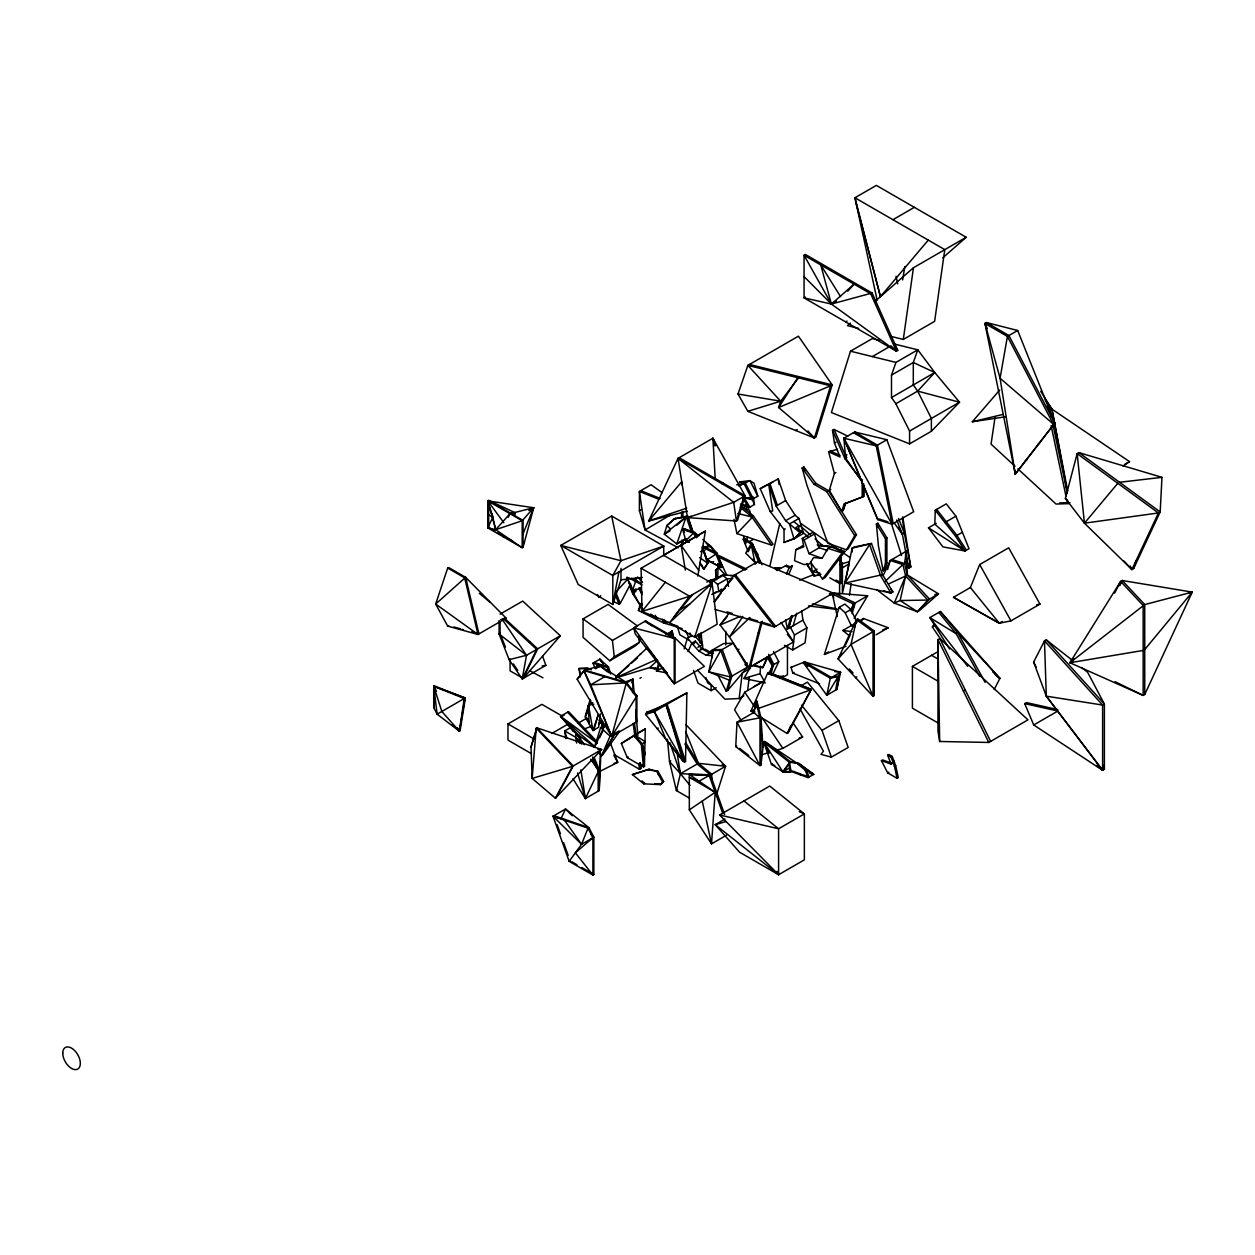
<?xml version="1.0" encoding="UTF-8"?>
<svg xmlns="http://www.w3.org/2000/svg" width="1255" height="1255" viewBox="0 0 1255 1255"><rect width="100%" height="100%" fill="white"/><g stroke="black" fill="none" stroke-linecap="round" stroke-linejoin="round"><path stroke-width="1.5" d="M647.423 711.773L645.603 714.44L684.461 762.13L685.512 761.518L686.877 692.901L651.69 711.224M935.257 510.205L934.834 524.166L965.001 550.976L969.017 548.655L955.902 516.166L946.27 503.851L935.257 510.205L955.573 536.214L965.001 550.976L942.897 546.882L928.48 527.822L936.23 523.351M572.939 778.712L585.379 798.572L599.215 790.572L600.863 754.365M598.698 723.382L602.353 721.954L602.086 727.68L602.353 721.954L599.184 720.135M760.954 765.064L760.954 717.625L736.999 722.19L759.997 765.628L759.997 718.189L753.941 712.416L755.965 701.78L756.922 701.216L760.954 717.625L763.009 747.368L760.954 765.064L759.997 765.628L735.744 746.584L736.999 722.19L754.898 711.852M1161.973 477.324L1160.185 511.946L1133.657 568.531L1131.9 569.55L1084.446 523.178L1065.37 498.408L1077.151 453.635L1078.908 452.616L1161.973 477.324L1119.554 482.281M764.499 681.371L760.075 673.668L760.514 666.123M717.719 577.049L718.189 563.856M596.596 667.676L596.815 664.303L599.859 666.75M600.345 752.404L599.215 790.572M798.619 531.1L798.964 525.798L793.772 521.468M601.961 727.571L602.353 721.954L599.027 723.868M644.443 766.381L645.29 728.873L633.665 735.587L641.368 744.482L643.454 766.946L644.443 766.381L642.34 743.917L634.654 735.022L621.351 743.478L627.296 757.628L643.454 766.946M720.747 593.929L721.296 589.019M803.137 545.517L795.795 549.768L794.556 560.718L803.953 564.577L809.679 563.887L813.554 557.549L822.135 558.287L827.971 548.357L830.653 546.819L844.897 551.463L825.178 577.457L822.496 579.01L810.683 562.256M522.755 543.478L523.053 547.243L533.72 507.742L487.803 500.902L487.803 527.884L522.19 547.729L523.476 543.478M700.604 633.697L701.812 644.207M597.066 743.148L596.156 743.682M697.576 670.217L724.982 699.192L739.148 698.517L742.254 672.962L750.333 668.288L746.568 667.284M747.666 690.203L749.219 677.418M783.23 677.088L783.34 676.225L778.022 676.476M784.438 645.29L792.627 650.012L794.446 635.03L790.477 627.359M801.616 610.526L802.918 620.158L806.902 627.845L805.067 642.827L792.627 650.012M600.314 713.875L598.572 727.335L592.956 730.567L585.081 716.825L590.211 699.412M890.438 336.262L903.302 339.43L913.467 267.723L966.209 237.273L876.366 185.395L854.937 197.772L877.12 300.023M433.728 707.569L434.434 685.889L464.962 698.109L459.377 731.226L437.132 714.189L433.728 707.569L433.728 686.297L465.401 697.874L460.099 730.802L457.244 728.182M994.98 417.774L991.058 444.129L1015.075 466.28M849.4 595.278L851.141 583.763M902.643 279.912L904.808 266.546M671.488 634.889L672.131 631.124L665.95 634.701M697.796 576.029L705.404 531.132L641.101 568.248L642.011 611.467L669.605 622.7L694.674 637.179L717.17 624.19L712.134 583.277L663.597 555.259L705.404 531.132M502.377 619.609L526.504 655.283L522.237 678.986L545.878 665.338L542.568 656.161M771.103 674.986L772.986 664.632L768.311 656.443M618.856 572.123L612.817 604.502L578.226 584.532L560.765 545.423L611.687 516.04L663.722 546.082L663.722 555.761M755.573 708.306L756.922 701.216L757.942 708.902M835.579 690.187L838.152 676.586L840.583 672.256L804.565 661.95L790.979 667.346L792.831 673.119L819.546 683.787M836.803 689.466L839.391 675.88L831.532 677.48L804.565 661.95L803.326 662.656L826.794 695.254L836.803 689.466L840.583 672.256L834.779 671.582M905.467 555.039L906.236 551.274L890.203 560.53L883.018 575.888M692.133 635.438L687.458 638.136L684.179 648.851M713.389 650.608L708.746 671.849L729.484 680.241M769.801 566.334L779.826 523.382M577.19 679.253L584.626 670.045L626.433 682.453L611.671 736.387L577.19 679.253L584.626 670.045L600.188 665.981L626.433 682.453L636.897 695.85L636.897 721.813L611.671 736.387L583.826 670.499L625.649 682.908L636.112 696.305L636.112 722.268M729.359 612.785L720.088 625.021L729.453 637.022L749.078 667.597L761.095 621.962M750.302 666.891L762.303 621.256M531.006 747.102L536.889 727.822L601.71 749.517L555.385 798.211L532.167 778.414L531.006 747.102L536.371 729.704M792.093 615.923L788.564 628.41L792.36 615.53M793.16 625.759L796.674 613.271M658.561 663.424L656.428 670.907L667.252 673.041M593.803 730.096L598.18 714.911L592.956 730.567L588.454 705.247L592.736 702.769M856.224 620.692L850.89 609.506L844.882 604.047L839.187 607.342L824.409 654.404L846.011 646.2M887.583 569.597L890.203 560.53L902.878 564.546L904.573 563.558L906.236 551.274L907.365 575.01L929.469 599.074L917.499 611.797L894.25 603.106L876.633 589.536M585.928 716.338L590.54 700.667M718.033 675.457L726.237 691.301L730.457 676.947L720.809 650.341L711.24 650.67L712.197 657.698M726.237 691.301L727.665 690.47L731.885 676.131L722.237 649.525L712.667 649.855M802.918 620.158L787.34 629.116L791.136 616.236M851.361 611.154L853.478 603.969L867.676 595.78L834.167 593.066L832.41 594.07L837.242 616.503M852.082 613.664L855.235 602.949L834.167 593.066M837.493 449.306L828.629 451.8L834.387 473.48L829.288 490.344L841.603 511.365L843.125 510.487L845.352 503.051M747.651 537.046L745.596 543.823L743.509 536.92M846.749 454.514L845.635 458.138L861.228 480.508L877.763 519.617L892.007 524.261L913.687 511.742L886.846 439.721L854.671 431.987L843.878 438.215L845.635 458.138L846.858 457.432M1133.657 568.531L1135.979 561.095M799.357 376.782L780.688 401.208L778.633 407.514L814.385 437.995L830.637 385.803L832.191 384.893L798.415 336.183L747.855 365.378L738.018 394.023L747.855 411.326L814.385 437.995L815.954 437.085L832.191 384.893L749.423 364.468M879.582 340.403L872.303 338.599L850.482 351.196L831.39 412.534L909.577 443.862L931.383 431.265L959.526 402.196L934.771 372.531L917.782 349.816L894.156 343.996M595.309 746.882L594.399 747.4L600.627 727.539L605.867 724.527M716.37 795.168L725.563 766.272L686.014 724.763M589.725 703.035L590.603 700.306M694.674 637.179L712.134 583.277L689.638 596.266L642.011 611.467L665.37 582.257M883.128 570.868L885.45 563.715L885.45 538.74L876.414 524.057L877.873 523.21L886.909 537.893L886.909 562.868L884.602 570.021L883.128 570.868L878.406 545.768L876.414 524.057M620.974 568.342L620.974 579.826L612.817 604.502L612.817 575.48L620.974 560.703L611.687 516.04M447.69 568.06L435.673 604.032L447.69 626.104L477.982 634.465L506.157 618.197L465.636 577.316L448.647 567.511L447.69 568.06L464.679 577.865L477.982 634.465L435.673 604.032L465.636 577.316L478.939 633.916L471.582 631.893M631.704 682.814L632.944 679.19L624.614 682.155M909.577 443.862L909.577 431.045L895.85 403.718L891.489 397.537L891.489 375.104L895.96 362.413L917.782 349.816L913.295 362.507L913.295 384.94L917.656 391.121L931.383 418.448L931.383 431.265M640.944 603.435L638.434 610.51L663.456 622.825L682.202 628.614M759.15 716.134L786.995 733.438L788.203 732.732L790.76 725.547M841.603 511.365L844.254 503.945L863.707 496.478L863.707 483.928M843.125 510.487L845.776 503.067M688.069 651.627L691.787 643.172L695.333 641.132L702.298 649.023L709.702 653.165L712.824 653.416M768.64 674.092L772.986 664.632L769.739 673.449M570.131 860.805L569.174 861.354L581.567 844.301L587.999 828.19L588.956 827.641L593.85 837.211L593.85 874.5L592.893 875.049L569.174 861.354L553.016 816.252L565.519 809.02L588.956 827.641L553.957 815.703M768.154 656.522L762.805 667.66L750.866 665.37M970.382 587.56L979.684 564.546L1008.691 547.808L1039.971 604.11L1010.965 620.849L999.325 623.233L953.486 597.317L970.382 587.56L999.325 623.233L1002.369 621.476M523.053 533.752L533.72 507.742L509.938 513.687L495.694 529.688L487.803 527.884L492.807 517.28L491.882 513.53M669.997 636.316L672.131 631.124L673.919 638.387M786.446 574.194L789.175 567.636L792.391 565.785L788.971 573.974M850.514 610.871L853.478 603.969L832.41 594.07L833.775 597.819M612.942 734.504L610.071 736.167L601.584 755.73L597.992 751.572M754.239 713.091L750.961 711.052L767.652 673.229L768.876 672.523L811.248 689.434L788.203 732.732M577.551 772.97L585.379 798.572L599.215 769.535L594.384 758.051M1144.733 694.501L1192.25 592.109L1122.205 580.5L1120.621 581.41L1069.919 662.734L1143.164 695.411L1144.733 694.501L1144.733 604.581L1122.205 580.5L1119.507 585.395M508.291 517.233L509.938 513.687M687.301 511.177L648.741 520.951L678.029 458.373L712.903 438.23L745.109 495.741L737.564 520.276L736.387 520.966L687.489 517.625L678.029 458.373L743.933 496.431L736.387 520.966L733.704 502.329L678.029 458.373M841.713 653.102L838.089 658.938L873.041 696.305L874.264 695.615L874.264 630.998L857.73 618.935L856.506 619.641L838.089 658.938L851.031 644.411L874.264 630.998M845.713 644.552L850.514 634.308M854.53 625.759L857.73 618.935M1123.915 561.016L1131.9 569.55L1158.428 512.966L1160.185 511.946L1078.908 452.616M594.399 747.4L604.941 725.061M599.702 737.595L602.777 731.053M771.496 669.59L773.911 664.475L778.759 661.683L773.504 651.518M772.327 675.3L778.759 661.683M694.031 643.815L695.333 641.132M503.333 618.652L536.685 649.4L522.237 678.986L509.122 659.675L510.095 659.11L510.095 670.86L523.21 678.422L537.658 648.851L504.306 618.088M640.913 605.443L638.434 610.51L639.658 609.82M659.487 664.836L656.428 670.907L663.079 667.817M994.195 689.528L999.874 678.422L940.387 611.514L929.861 617.586L949.533 648.976M1081.528 667.487L1087.646 672.303L1104.384 704.039L1104.384 769.252L1102.612 770.272L1046.309 696.164L1033.649 662.06L1044.489 640.897L1046.262 639.862L1072.319 660.287M1114.628 593.129L1120.621 581.41L1143.164 605.49L1143.164 695.411L1115.036 681.669M1119.554 585.677L1122.205 580.5M612.942 601.333L619.044 604.11L620.268 603.42L630.292 584.422M786.995 733.438L811.248 689.434L768.876 672.523M707.506 558.663L708.463 562.099L703.82 569.19L699.71 562.899M555.385 798.211L572.547 766.366L601.71 749.517L597.819 749.361M556.043 797.835L573.206 765.974L536.889 727.822M765.377 682.908L743.933 678.484L751.353 665.338M613.617 736.042L601.584 755.73L615.295 733.14L619.201 730.896M762.82 681.779L744.733 692.211L734.552 709.765L741.689 721.405M942.05 641.258L932.371 627.014L934.3 623.688M846.435 549.816L854.733 535.712L856.459 534.708L828.551 490.689L815.907 483.379L803.875 467.001L802.149 468.005L806.871 485.105L827.782 543.211L846.435 549.816L848.16 548.812L856.459 534.708M854.153 618.291L867.676 595.78M797.788 377.692L778.633 407.514L830.637 385.803L747.855 365.378L780.688 401.208L747.855 411.326M789.834 763.354L782.932 771.809L789.834 772.28L789.175 762.13L763.683 742.129L782.932 771.809L790.179 761.55L798.917 763.511L813.648 774.398L808.047 777.629L791.183 771.511L782.932 771.809L771.464 764.358L763.683 742.129L764.703 741.532L813.648 774.398L809.899 773.425M742.819 616.44L729.453 637.022L749.972 617.476M500.055 614.181L522.723 601.098L560.326 635.767L526.504 655.283L509.122 659.675L499.098 634.01L500.055 632.661M602.51 755.196L619.374 731.712M709.781 586.383L712.134 583.277L669.605 622.7L689.638 596.266L641.101 568.248M713.97 601.835L734.081 575.323L757.973 561.534L833.147 593.097L774.429 626.998L715.068 609.381M715.193 601.129L719.664 595.247M731.947 579.041L721.798 591.529M727.1 616.66L720.088 625.021L740.466 616.299M822.496 579.01L842.215 553L844.897 551.463M1017.68 330.489L1007.42 336.403L1000.078 378.257L1053.259 424.017L1007.42 336.403L984.955 323.445L1000.078 378.257L1015.248 474.139L1054.78 423.139L1017.68 330.489L986.461 322.566L984.955 323.445L1015.248 474.139L1054.78 423.139L1008.926 335.54L986.461 322.566M660.491 784.642L663.628 781.426L658.091 771.401L649.133 769.252L632.379 774.586L643.721 783.826L660.491 784.642L663.628 781.426M1144.733 649.541L1192.25 592.109L1188.422 592.893M674.327 616.456L692.65 594.541M1084.446 523.178L1158.428 512.966L1077.151 453.635L1084.446 523.178L1117.797 483.3M686.752 508.15L648.741 520.951L681.747 481.685L682.296 485.465M856.255 203.812L880.445 296.682L928.276 240.113M727.665 690.47L747.588 667.064L733.155 643.219L723.602 643.548L711.24 650.67M1005.302 416.833L972.327 421.758L999.733 390.007M523.21 678.422L560.326 635.767M523.053 547.243L523.053 520.26L522.19 520.747L487.803 500.902L495.694 529.688L522.19 520.747L533.72 507.742L528.81 510.565M1073.731 658.436L1069.919 662.734L1143.164 650.451M847.8 291.176L854.09 284.163L831.39 304.055L804.063 297.874L804.063 255.283L805.428 254.498L872.115 293.011L897.749 350.396L896.384 351.18L804.063 297.874L805.428 297.09M736.905 533.61L753.455 516.103L773.096 544.246L771.558 545.141L736.905 533.61L734.018 519.335M617.068 590.776L628.692 578.1M895.85 403.718L917.656 391.121L934.771 372.531L913.295 362.507L891.489 375.104M860.946 621.272L863.503 618.527L888.226 627.767L876.021 634.826M718.895 567.558L715.585 570.382L716.087 579.559M710.33 583.34L712.981 580.516L722.504 575.025L735.508 575.637M798.964 525.798L795.937 527.555L801.129 531.885L794.023 538.85L784.03 542.505L784.03 529.547L770.178 511.475L760.232 488.681L773.017 481.889M801.129 531.885L795.231 538.144L786.916 541.203M669.417 633.916L672.131 631.124L672.931 636.771M597.255 594.556L599.2 597.302L600.737 595.749M689.042 542.286L685.748 540.732L693.403 533.124L694.627 532.418L698.737 535.979M755.196 564.201L757.973 561.534M884.916 581.645L902.878 564.546L905.671 575.982L900.117 600.518L894.25 603.106L905.671 575.982L907.365 575.01L938.52 593.85L919.193 610.809M657.589 660.255L649.839 667.55L615.97 677.888M633.728 593.239L636.097 591.027M642.184 604.079L639.47 606.62L642.56 608.832M615.609 677.12L646.78 648.239M688.524 519.429L693.34 532.999L687.615 515.915L674.139 518.942L666.86 525.594L664.303 534.144L676.774 543.933L686.281 538.866M675.551 518.127L666.86 525.594L670.358 528.873M676.869 525.155L687.615 515.915M850.31 323.131L847.439 325.641L858.702 328.418M874.704 301.718L913.467 267.723M942.725 257.871L966.209 237.273M615.656 677.151L628.818 665.574M631.751 663.001L637.603 657.855M583.073 618.872L612.424 640.458L637.462 626.01L608.095 604.424L583.073 618.872L583.073 637.367L609.757 660.758L614.275 656.851L639.297 642.403L638.685 636.944M639.297 642.403L634.795 646.309L609.757 660.758M592.893 837.76L575.37 852.82L592.893 875.049L592.893 837.76L587.999 828.19L553.016 816.252L581.567 844.301L593.85 837.211L591.152 834.528M667.534 634.559L672.131 631.124L672.382 636.897M641.368 744.482L645.29 741.736L634.654 735.022M1123.084 466.044L1129.531 461.62L1047.266 405.977M726.535 835.187L711.507 843.862L689.324 809.852L715.193 792.313L689.324 774.476L710.377 774.727L724.621 814.479M615.813 677.371L619.076 675.268M645.29 728.873L621.351 743.478M669.935 515.24L645.054 529.986L639.391 510.659L639.391 491.458L651.047 484.728L662.216 492.729M892.933 219.703L914.346 207.326M836.458 301.122L831.39 304.055L804.063 276.586M872.115 293.011L831.39 304.055L804.063 255.283L870.766 293.796L896.384 351.18L831.39 304.055L820.739 264.915L840.536 296.619M487.803 527.884L488.666 527.398L494.784 530.928M845.619 321.86L846.984 321.076M503.098 536.716L503.945 536.214L497.843 532.685M872.335 356.593L889.12 346.898M903.302 339.43L934.63 321.343L944.78 249.635L854.937 197.772L880.445 296.682M639.391 510.659L640.772 509.859M447.69 626.104L448.647 625.555M795.607 430.465L797.176 429.571M648.741 520.951L651.91 519.115M721.97 483.74L723.147 483.065M828.629 451.8L840.034 457.008L834.434 443.015L832.536 430.324L834.057 429.445L847.753 436.128M891.489 397.537L934.771 372.531M670.076 530.802L664.303 534.144L686.203 516.731L691.442 532.073M526.504 655.283L499.098 634.01L500.055 633.446L500.055 621.57M697.576 537.046L694.627 532.418L683.897 528.575L682.673 529.281L685.748 540.732L689.042 541.987M834.434 443.015L835.956 442.137M799.011 518.441L789.505 523.931L794.023 538.85L803.514 533.359L799.011 518.441L795.137 515.225L785.646 500.541L778.226 478.892L760.232 488.681M742.772 497.529L752.027 499.506L757.8 496.164L754.035 483.285L749.972 480.634L739.336 481.951L744.843 482.453M684.179 539.65L676.774 543.933L686.203 516.731L674.139 518.942M753.314 497.043L754.443 504.479L748.686 507.804L740.701 503.945M599.2 597.302L600.423 596.596M832.536 430.324L844.929 458.718L846.45 457.84L834.057 429.445M528.747 642.089L529.72 641.525M886.846 439.721L876.241 445.854L843.878 438.215L861.228 480.508L862.452 479.802M702.251 547.023L715.946 554.02L721.264 567.433L706.957 559.997L702.251 547.023L711.067 546.631L717.17 553.33L722.488 566.727L721.264 567.433L706.957 559.997L702.251 548.466M799.921 532.591L785.63 520.715L776.139 506.032L785.646 500.541M802.149 468.005L814.166 484.383L815.907 483.379M834.387 473.48L835.908 472.602M909.577 431.045L959.526 402.196L917.656 391.121M705.122 550.067L700.463 551.667M464.962 698.109L437.132 714.189L433.728 686.297L464.24 698.517L459.377 731.226L452.302 724.684M760.028 561.801L752.263 543.415L748.184 551.729L743.195 539.132L744.341 538.458L752.263 543.415L761.958 564.75M814.166 484.383L826.81 491.678L828.551 490.689M829.288 490.344L830.794 489.466M708.463 562.099L703.82 569.19L701.121 564.091M726.661 574.853L717.954 556.655L719.46 555.792L746.803 569.252M712.369 562.287L713.593 561.581M748.545 542.129L752.953 539.572M785.63 520.715L795.137 515.225M640.113 605.13L632.285 591.042L627.061 577.065L632.787 593.788L640.113 605.13L641.054 604.581M642.199 605.036L639.47 606.62L642.529 608.361M784.03 529.547L785.254 528.841M706.816 582.038L722.99 575.418L710.032 582.9M645.572 620.958L633.681 627.829L635.265 633.916L674.217 683.802L704.384 666.374L675.065 637.995L645.572 620.958L651.753 625.743M784.03 542.505L785.254 541.815M844.254 503.945L863.707 496.478L863.613 486.705M655.11 617.601L656.051 617.052M657.463 618.229L656.522 618.778L650.325 614.354M712.981 580.516L717.593 584.359L727.116 578.869L732.873 578.461M795.795 549.768L803.796 546.819L802.274 538.473L812.565 532.528L814.401 534.05L819.311 547.698L827.516 550.6M679.065 610.228L689.685 604.094M802.274 538.473L804.094 539.995L814.401 534.05M594.901 667.989L593.003 663.126L599.843 659.189L608.487 666.97L610.746 674.061M713.358 593.599L716.527 591.764M664.679 622.135L663.456 622.825L662.405 619.154M711.773 594.509L725.312 588.203M591.45 669.793L587.873 668.288L578.963 668.539L580.328 676.9M666.86 622.794L665.636 623.5L664.46 619.923M595.435 668.727L600.188 665.981L607.53 671.958M774.664 567.982L780.453 568.342L774.664 567.982L777.018 570.57M531.445 753.675L507.977 740.121L507.977 723.931L541.878 704.353L562.005 715.962M593.003 663.126L607.42 667.582L608.487 666.97L594.07 662.514M790.399 566.931L786.54 565.346L785.316 566.052L789.175 567.636M804.094 539.995L809.004 553.643L819.311 547.698M639.925 654.373L641.18 653.651M604.737 676.712L590.729 684.806L611.671 736.387L636.897 695.85L632.489 692.274M841.164 549.157L841.164 551.729L832.551 546.756L817.915 545.815M615.891 677.449L619.28 675.504M819.719 574.884L814.134 576.029L812.362 571.825L817.083 569.111M700.196 643.062L699.019 637.556L700.243 636.85L698.737 633.791M1038.042 444.082L1039.548 443.219M626.433 682.955L632.944 679.19L634.136 692.791M815.358 575.323L814.134 576.029L806.604 563.809L812.362 571.825L819.75 572.923M658.906 668.899L649.839 667.55L654.216 668.774L655.471 668.052M871.488 543.478L852.129 548.153L845.023 583.104L890.956 593.019L892.87 591.905L882.547 574.649L871.488 543.478L854.043 547.055L852.129 548.153L852.129 551.996M639.925 678.28L641.18 677.543M839.579 564.515L849.4 561.644M885.45 538.74L886.909 537.893M697.843 647.345L702.533 644.646L694.956 635.971M586.116 713.326L586.948 712.84M551.714 733.516L568.672 723.727M1025.272 460.93L1026.778 460.052M585.599 715.068L586.43 714.581M840.677 568.797L849.133 563.903L842.419 593.301L842.419 562.868L839.548 560.342M691.787 643.172L698.753 651.078L702.298 649.023M902.737 516.856L910.738 567.04L908.761 568.186L902.361 534.206L904.337 533.061L902.314 518.048M571.354 727.1L564.703 730.928L565.77 738.662M578.006 723.257L586.305 718.456M596.172 740.764L568.609 711.632L560.546 716.291L572.782 730.787L573.802 730.206M698.753 651.078L706.157 655.204L709.702 653.165M733.155 643.219L720.809 650.341L708.746 671.849L730.457 676.947L747.588 667.064L744.921 664.46M944.874 522.535L955.902 516.166M829.806 577.818L839.94 583.669L841.164 582.963L841.164 555.636M758.193 632.928L759.416 632.238M885.45 563.715L886.909 562.868M737.736 649.98L738.96 649.274M882.547 574.649L845.023 583.104L869.574 544.576L880.634 575.747L890.956 593.019L883.818 590.76M596.47 743.023L597.38 742.489M646.67 713.828L645.603 714.44L654.357 711.663L686.877 692.901M955.573 536.214L962.036 532.481M794.446 635.03L806.902 627.845M667.676 709.891L668.727 709.279M605.851 748.372L606.777 747.839M852.396 607.624L854.153 606.62M749.078 667.597L793.505 641.933L781.081 622.355M839.187 607.342L845.195 612.785L850.89 609.506M693.544 670.405L697.968 683.065L711.114 690.658L716.213 687.724M628.426 738.944L629.414 738.379M657.228 728.7L658.279 728.088M1124.527 464.507L1129.531 461.62M848.443 635.108L842.858 630.449L856.992 622.292M858.624 621.351L863.503 618.527M627.296 757.628L628.284 757.063M1017.899 468.884L1056.035 504.055L1068.115 503.632L1069.919 502.596M753.565 686.83L763.04 681.371M790.979 667.346L792.203 666.625M739.148 698.517L743.886 695.788M780.108 678.092L783.34 676.225M782.398 677.59L787.45 674.688L787.45 645.462M824.409 654.404L828.692 651.941M792.831 673.119L794.07 672.413M614.119 754.632L639.501 769.299L640.772 768.562L640.27 762.726M561.111 818.448L565.519 809.02L572.264 815.734M632.379 774.586L649.133 769.252M670.75 760.891L669.527 761.597L676.398 790.587L689.419 798.102M800.69 685.999L807.42 682.124L838.811 720.637L848.16 747.431L831.343 757.142L820.958 754.318L823.453 751.212L799.984 708.808M648.098 769.848L658.091 771.401L658.451 774.947M643.721 783.826L644.756 783.23L641.917 780.924M840.583 672.256L830.292 678.202L826.794 695.254L838.152 676.586L830.292 678.202L803.326 662.656L807.718 666.405M932.371 627.014L933.955 626.088M667.456 739.273L669.527 761.597L680.398 773.692L710.565 774.931L725.563 766.272L698.376 763.307L680.398 773.692L676.398 790.587L677.622 789.881M735.744 746.584L736.716 746.035M855.565 677.622L856.788 676.916M939.838 638.544L937.971 639.611L937.971 731.085L939.666 741.485L988.799 742.458L1027.97 719.852L939.838 638.544L990.666 741.391M710.377 774.727L699.019 781.285L689.324 777.378L715.193 792.313L711.507 843.862L702.267 801.082M937.422 722.613L912.416 708.181L912.416 666.374L938.238 651.486M775.935 750.474L782.885 748.372L802.604 736.983L792.799 722.551M831.343 757.142L821.994 730.347L838.811 720.637M772.468 763.777L771.464 764.358L774.853 765.597M782.932 771.809L789.834 767.825M791.183 771.511L789.175 762.13L798.917 763.511L813.648 774.398L806.949 770.727M789.834 772.28L792.187 770.931L801.082 774.147L800.062 774.727M743.964 800.925L778.586 828.771L778.586 874.735L719.617 814.981L769.739 786.054L804.361 813.899L804.361 859.848L778.586 874.735L739.556 852.192L715.209 824.66L724.951 819.044M797.913 764.091L805.271 770.256L806.29 769.66L809.067 777.049L802.682 774.727M963.385 691.034L965.252 689.968M891.034 764.107L887.693 755.228L888.901 754.522L892.274 756.467L895.678 765.66L898.313 777.614L897.09 778.32L887.693 772.892L881.418 760.624L882.642 759.918L892.242 763.401L891.034 764.107L881.418 760.624M887.693 755.228L891.066 757.173L892.274 756.467M892.76 761.769L893.984 761.063M1072.852 661.04L1069.919 662.734L1144.733 604.581L1192.25 592.109M897.09 778.32L894.454 766.35L895.678 765.66M887.693 772.892L888.901 772.186M1096.541 765.377L1102.612 770.272L1046.309 696.164L1044.489 640.897L1102.612 705.059L1102.612 770.272L1033.728 724.966L1024.708 703.616L1026.48 702.596L1057.777 709.608M1033.728 724.966L1057.855 711.036L1024.708 703.616M682.767 540.466L686.046 538.803M598.933 771.872L617.742 762.35L610.385 743.038M788.987 567.464L792.391 565.785M779.23 569.048L786.54 565.346M888.587 583.952L905.671 575.982L927.774 600.063L938.52 593.85L934.818 594.572M615.954 677.637L656.632 659.408M799.608 580.139L814.134 574.461M584.077 729.077L591.387 726.221M882.798 629.837L888.226 627.767M738.74 485.999L749.972 480.634L757.8 496.164M691.129 516.26L687.489 517.625L733.704 502.329L745.109 495.741L679.206 457.699M750.961 711.052L754.647 709.75M758.349 708.432L810.024 690.14L767.652 673.229M641.431 587.92L632.285 591.042L632.787 593.788L635.956 588.924L632.285 591.042L635.689 581.238L636.63 580.689L641.336 583.402M799.137 738.034L802.604 736.983M762.067 754.663L769.001 752.561M743.933 678.484L760.075 673.668M726.049 821.554L715.209 824.66L778.586 874.735L776.829 871.331M614.087 763.354L617.742 762.35L613.962 755.667M564.06 715.35L560.546 716.291L575.747 732.512L584.406 744.701M500.682 619.593L506.157 618.197M972.327 421.758L1002.62 414.511M817.225 574.947L820.943 574.178M1036.646 604.784L1039.971 604.11M770.178 511.475L772.719 510.973L768.735 484.367L776.139 506.032M593.819 704.212L588.454 705.247L589.019 723.696M1046.968 406.667L1049.76 409.397L1051.91 409.005L1067.723 491.129M736.685 484.854L745.423 483.253L753.251 498.8M738.96 484.916L744.199 483.959L752.027 499.506L746.662 497.576M829.288 593.693L833.147 593.097M542.113 665.919L545.878 665.338M620.974 579.826L642.356 577.457M684.461 762.13L666.076 704.902L683.065 761.283L654.357 711.663L646.372 712.385L667.127 704.29L685.512 761.518M710.048 580.171L713.86 579.888M625.649 682.908L590.729 684.806L583.826 670.499M1059.565 502.941L1068.193 502.643M829.79 594.87L833.712 594.901M730.708 575.7L734.583 575.841M654.812 783.732L661.526 784.046M587.873 668.288L578.963 668.539L580.689 673.966M700.353 649.086L705.341 649.384L711.695 653.039M654.216 668.774L657.651 668.978M706.157 655.204L712.401 655.722M522.66 520.229L488.666 500.416L488.666 527.398M817.209 544.874L832.551 546.756M808.534 605.93L836.944 609.428M842.858 630.449L852.067 631.673M1046.309 696.164L1102.612 705.059L1104.384 704.039L1046.262 639.862M685.748 540.732L688.619 541.187M738.018 394.023L780.688 401.208M812.393 604.016L836.975 608.863M510.346 512.918L515.491 514.111M719.617 814.981L778.586 828.771L804.361 813.899L799.215 811.656M850.482 351.196L895.96 362.413M737.846 513.499L751.918 516.982L771.558 545.141M453.808 626.982L460.695 628.88M553.016 816.252L563.919 819.468L581.567 844.301M726.959 611.844L732.371 613.444M748.608 618.26L757.612 620.943M761.22 622.009L770.241 624.676M707.459 545.564L711.067 546.631L712.966 549.988M672.382 624.504L677.904 626.214M891.897 559.557L904.573 563.558L907.365 575.01M887.881 521.813L878.986 518.911L877.763 519.617L843.878 438.215L892.007 524.261L876.241 445.854L853.447 432.693M827.971 548.357L842.215 553M809.004 553.643L822.135 558.287M854.828 626.904L851.298 625.586L845.195 612.785M640.772 490.674L660.099 498.408M658.718 499.208L639.391 491.458L645.054 529.986L678.233 547.76M830.151 450.922L839.924 455.377M740.434 506.063L749.596 510.252L751.447 517.217M515.319 512.809L488.666 500.416L491.74 502.549M750.114 514.487L753.455 516.103L741.768 506.361M745.109 504.777L749.894 507.098L744.356 497.984M631.453 578.194L636.63 580.689L635.579 577.645M628.786 577.896L641.964 584.861M953.486 597.317L999.325 623.233M717.954 556.655L745.313 570.131M703.459 546.317L717.17 553.33L706.957 559.997L703.898 550.772L707.24 562.805L699.647 557.612M742.05 504.275L748.686 507.804L743.133 498.69M529.422 670.547L542.944 677.794M854.671 431.987L877.465 445.149L893.231 523.555M836.097 580.03L841.164 582.963M931.587 655.314L938.285 659.189M912.416 666.374L937.563 680.9M487.803 514.393L492.807 517.28L495.694 529.688L522.19 547.729L522.19 520.747M688.571 639.83L679.943 634.857L677.826 628.253M508.73 538.975L511.899 540.811M644.725 621.445L674.217 638.481L675.065 637.995L675.065 683.316M639.548 763.558L642.811 765.44M572.782 730.787L594.933 747.227M581.834 744.09L575.747 737.312L564.703 730.928L566.931 738.238M507.977 723.931L534.803 739.415M571.825 861.777L576.908 864.711M581.991 867.644L593.85 874.5M722.19 764.311L725.563 766.272M743.195 539.132L751.118 544.074L759.259 563.338M928.48 527.822L965.001 550.976M748.953 497.451L752.027 499.506M683.897 528.575L687.081 530.708M706.267 543.446L711.067 546.631L702.847 539.525M800.706 523.382L849.87 557.44M633.555 591.654L630.543 589.426L630.543 585.928M462.405 629.351L463.785 630.386M764.703 741.532L790.179 761.55M739.744 748.419L748.827 755.557M995.278 674.766L999.874 678.422L957.722 632.771L940.387 611.514M686.093 743.274L698.376 763.307L711.789 774.225L711.789 779.81M710.565 774.931L697.153 764.013L684.869 743.98M740.23 507.24L751.918 516.982M722.504 575.025L727.116 578.869L728.48 586.367M651.141 614.307L656.522 618.778L655.251 615.279M479.332 593.333L489.544 601.945M800.674 526.284L810.761 535.116M815.075 538.897L823.704 546.474M800.721 530.441L807.906 536.748M595.058 746.819L560.546 716.291L596.454 742.74L567.589 712.228M992.705 671.911L999.874 678.422M600.627 727.539L610.071 736.167M800.659 530.708L803.514 533.359M890.752 345.737L896.384 351.18M754.851 562.24L745.737 553.141L751.118 544.074L754.851 562.24L752.953 559.228M1047.909 404.816L1051.91 409.005L1067.111 491.113M1065.37 498.408L1068.036 501.247M849.29 668.915L853.039 672.915M717.703 563.605L721.264 567.433M725.767 575.48L718.315 567.448L715.585 570.382L716.621 579.716M637.603 576.986L642.434 582.21M807.906 430.92L814.385 437.995M687.458 638.136L692.509 643.909M744.341 538.458L746.835 541.376M754.318 550.114L758.067 554.475M690.046 785.41L680.398 773.692L669.997 742.772M787.34 634.403L793.505 641.933M938.818 612.424L956.153 633.697L979.779 676.414M801.474 705.169L821.994 730.347M603.122 663.644L599.843 659.189L603.498 663.66M599.843 659.189L603.482 663.722M895.317 347.353L897.749 350.396M683.065 761.283L666.076 739.572L654.357 711.663M936.654 509.405L956.953 535.414L966.397 550.176M735.305 574.617L775.653 626.292M734.081 575.323L774.429 626.998M638.418 636.395L640.74 639.36M648.835 649.729L654.624 657.149M663.879 668.993L667.236 673.292M967.699 666.295L929.861 617.586L956.153 633.697L957.722 632.771L985.128 682.344M890.564 588.956L892.87 591.905M844.929 458.718L862.185 481.214L862.185 497.357M596.815 664.303L598.808 666.938M1045.195 400L1051.91 409.005L1040.709 391.309M503.851 522.755L487.803 500.902L492.807 517.28M894.533 523.429L902.361 534.206L896.698 519.994M698.753 570.429L681.167 545.439L685.356 570.021M582.367 743.619L575.747 732.512L575.747 737.312L580.03 743.572M590.713 759.197L598.18 770.131L598.18 791.168M744.733 692.211L754.537 706.659M762.177 717.891L782.885 748.372M513.373 663.942L517.75 670.374M578.806 735.038L580.83 738.175M696.352 537.752L693.403 533.124L682.673 529.281L684.508 532.324M826.81 491.678L854.733 535.712M592.219 760.122L598.18 770.131L592.658 757M767.213 657.071L771.888 665.275M586.791 717.86L589.426 722.441M591.168 725.5L592.925 728.559M457.542 728.01L459.377 731.226L441.838 711.475L433.728 686.297L436.473 691.113M908.934 563.872L910.738 567.04L904.337 533.061L898.549 518.535M905.137 561.848L908.761 568.186M719.633 561.707L722.488 566.727M979.684 564.546L1010.965 620.849M657.055 771.998L662.609 782.022M898.706 527.398L902.361 534.206M642.184 592.517L639.642 587.701L638.701 588.25L642.089 594.65M768.656 654.326L773.911 664.475M1033.649 662.06L1036.254 667.315M988.799 742.458L937.971 639.611L939.666 741.485M803.875 467.001L805.6 470.5M697.529 634.497L699.019 637.556M1130.253 566.036L1131.9 569.55M685.465 630.575L688.571 637.258M984.955 323.445L987.34 328.637M752.278 499.568L754.443 504.479M433.728 686.297L434.434 688.007M715.821 445.384L712.903 438.23L715.193 478.484M685.669 731.571L698.376 763.307M615.766 592.172L620.268 603.42M615.829 596.094L619.044 604.11M500.729 635.156L505.42 647.141M602.353 721.954L604.361 727.225M805.271 770.256L808.047 777.629M891.066 757.173L894.454 766.35M1066.719 499.788L1068.115 503.632M722.849 813.679L709.153 775.433L689.324 774.476L689.324 809.852M557.189 824.723L560.42 833.744M563.652 842.764L568.186 855.392M767.087 748.388L768.891 753.518M769.958 483.661L777.363 505.326M630.292 583.214L633.163 591.576M607.42 667.582L609.114 672.9M891.097 522.535L901.529 555.51M705.906 677.575L707.585 682.893L711.114 684.932L711.114 690.658M715.146 445.698L712.903 438.23L715.036 445.76M678.171 766.287L680.398 773.692L676.79 750.725M689.921 632.991L690.987 636.552M642.34 743.917L645.29 754.6M755.965 701.78L759.997 718.189M465.636 577.316L466.484 580.987M896.07 276.257L897.717 283.834M1049.76 409.397L1051.361 417.005M1052.553 422.7L1067.33 493.042M1051.157 425.649L1065.934 495.992M785.567 619.641L787.34 629.116M717.593 584.359L718.958 591.874M1103.725 765.44L1104.384 769.252M575.747 737.312L576.657 743.054M580.861 769.848L585.379 798.572M778.226 478.892L779.088 484.587M811.059 562.82L812.362 571.825M634.418 722.755L636.003 734.206M639.987 762.836L640.772 768.562M633.148 723.492L634.999 736.858M638.701 763.573L639.501 769.299M761.236 733.908L761.989 739.681M762.507 743.525L763.009 747.368M612.424 640.458L614.275 656.851M877.873 523.21L878.202 526.833M635.673 710.267L637.885 735.524M701.121 632.473L702.047 644.097M1014.966 470.28L1015.248 474.139M702.533 644.646L702.8 648.537M632.944 679.19L633.006 692.415M839.94 556.341L839.94 583.669M839.579 583.528L839.579 594.948M747.117 662.891L747.117 666.797M725.751 631.5L725.751 644.945M682.94 511.491L682.94 517.374M682.94 540.905L682.94 544.811M681.559 512.103L681.559 517.719M681.559 540.183L681.559 545.8M499.098 620.519L499.098 634.01M536.214 728.198L532.167 778.414L572.547 766.366L536.214 728.198M740.528 697.717L740.419 698.706L740.528 697.717M856.506 619.641L851.031 644.411L873.041 696.305L873.041 631.704L856.506 619.641M766.962 657.369L762.805 667.66L753.816 664.962L766.962 657.369M927.774 600.063L917.499 611.797L900.117 600.518L927.774 600.063M663.722 546.082L612.817 575.48L560.765 545.423L620.974 560.703L663.722 546.082M674.217 638.481L633.681 627.829L674.217 683.802L674.217 638.481M62.75 1053.196A12.425 7.169 60 0 0 75.928 1069.605A12.425 7.169 60 0 0 75.928 1052.019A12.425 7.169 60 0 0 62.75 1053.196"/></g></svg>
